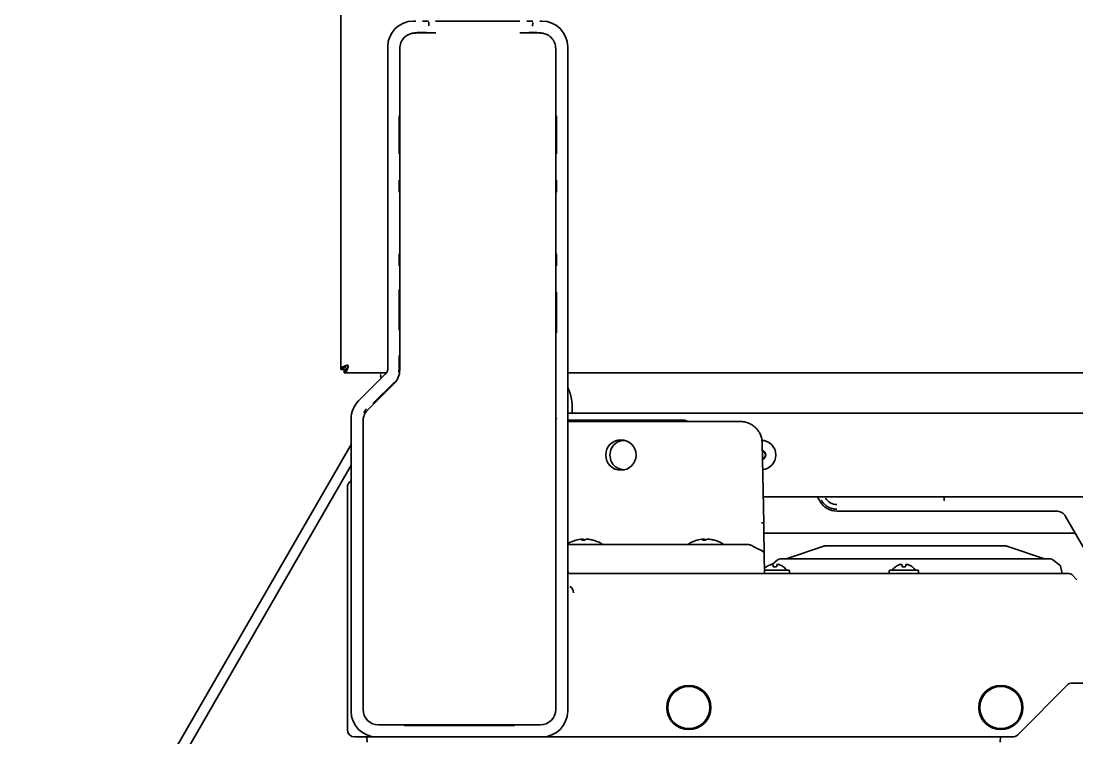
# Model space of a CAD drawing. Header units: inches. Extents: x 90 to 4161, y -506 to 3104.
# Drawn here: x 2163 to 2450.6, y 101 to 296.3 of the extents above; entities that cross this region are included whole.
import ezdxf

# ---------------------------------------------------------------- set-up
doc = ezdxf.new("R2010")
doc.units = ezdxf.units.IN
doc.layers.add('1', color=7, linetype='Continuous', true_color=0xffffff)
doc.layers.add('4', color=7, linetype='Continuous', true_color=0xffffff)

msp = doc.modelspace()

# ---------------------------------------------------------------- linework, layer by layer
at = {"layer": '1', "color": 7, "linetype": 'Continuous', "lineweight": 35}
for p, q in [((2250.09, 201.61), (2250.09, 862.13)), ((2269.89, 296.27), (2270.5, 296.27)), ((2272.38, 296.27), (2274.01, 296.27)), ((2275.89, 296.27), (2298.89, 296.27)), ((2300.77, 296.27), (2302.4, 296.27)), ((2304.28, 296.27), (2304.89, 296.27)), ((2274.08, 294.99), (2274.03, 295.99)), ((2302.34, 294.91), (2302.38, 295.91)), ((2269.48, 292.92), (2269.37, 292.89)), ((2275.06, 293.05), (2270.51, 293.05)), ((2272.02, 293.2), (2272.65, 293.2)), ((2273.4, 293.19), (2273.54, 293.05)), ((2304.27, 293.05), (2299.73, 293.05)), ((2301.24, 293.05), (2301.38, 293.19)), ((2302.13, 293.2), (2302.65, 293.2)), ((2303.4, 293.19), (2303.54, 293.05)), ((2305.41, 292.89), (2305.31, 292.92)), ((2262.89, 212.24), (2262.89, 289.27)), ((2266.15, 288.77), (2266.15, 201.24)), ((2308.63, 108.77), (2308.63, 288.77)), ((2311.89, 289.27), (2311.89, 212.24)), ((2265.96, 261.24), (2265.96, 269.3)), ((2308.82, 269.3), (2308.82, 261.24)), ((2265.96, 250.77), (2265.96, 251.77)), ((2308.82, 251.77), (2308.82, 250.77)), ((2265.96, 230.77), (2265.96, 231.77)), ((2308.82, 231.77), (2308.82, 230.77)), ((2308.82, 221.3), (2308.82, 216.85)), ((2265.96, 213.24), (2265.96, 217.69)), ((2262.89, 203.63), (2262.89, 208.7)), ((2311.89, 208.7), (2311.89, 203.63)), ((2250.09, 201.56), (2250.09, 201.61)), ((2250.09, 201.37), (2250.09, 201.56)), ((2250.89, 201.37), (2250.09, 201.37)), ((2250.89, 201.56), (2250.89, 201.61)), ((2250.89, 201.56), (2250.89, 201.37)), ((2265.96, 201.79), (2265.96, 204.03)), ((2250.99, 201.27), (2251.18, 201.27)), ((2250.99, 200.47), (2250.99, 201.27)), ((2251.18, 200.47), (2250.99, 200.47)), ((2251.23, 201.27), (2251.18, 201.27)), ((2251.23, 200.47), (2251.18, 200.47)), ((2262.52, 200.47), (2251.23, 200.47)), ((2254.94, 192.82), (2262.22, 200.1)), ((2266.14, 200.91), (2266, 200.77)), ((3000.55, 200.47), (2311.89, 200.47)), ((2311.89, 200.1), (2311.89, 108.27)), ((2264.61, 197.52), (2257.39, 190.31)), ((2258.82, 192.1), (2264.68, 197.95)), ((2252.89, 108.27), (2252.89, 187.87)), ((2256.15, 187.31), (2256.15, 108.77)), ((2947.14, 189.47), (2311.89, 189.47)), ((2343.39, 187.56), (2311.89, 187.56)), ((2311.89, 187.18), (2358.91, 187.18)), ((2364.91, 181.29), (2365.28, 159.6)), ((2164.11, 27.25), (2252.89, 180.94)), ((2163.01, 19.35), (2252.89, 175.27)), ((2251.89, 103.27), (2251.89, 169.27)), ((2365.17, 166.65), (2947.21, 166.65)), ((2311.89, 153.68), (2359.42, 153.68)), ((2315.8, 154.88), (2315.8, 155.14)), ((2316.05, 154.89), (2316.05, 155.14)), ((2317.23, 155.13), (2317.23, 155.14)), ((2348.8, 154.88), (2348.8, 155.14)), ((2349.05, 154.89), (2349.05, 155.14)), ((2350.23, 155.13), (2350.23, 155.14)), ((2381.42, 153.16), (2371.7, 149.83)), ((2430.42, 153.35), (2382.76, 153.35)), ((2441.49, 149.83), (2431.76, 153.16)), ((2365.43, 151.08), (2365.52, 145.77)), ((2369.73, 149.77), (2372.59, 149.77)), ((2371.7, 149.83), (2371.63, 149.81)), ((2372.59, 149.77), (2440.59, 149.77)), ((2440.59, 149.77), (2443.45, 149.77)), ((2441.55, 149.81), (2441.49, 149.83)), ((2372.2, 146.69), (2365.5, 146.69)), ((2366.03, 147.58), (2365.98, 147.58)), ((2367.57, 148.28), (2369.09, 149.54)), ((2370.72, 147.58), (2370.68, 147.58)), ((2401.15, 147.56), (2401.1, 147.56)), ((2444.09, 149.54), (2445.92, 148.03)), ((2446.26, 147.45), (2446.59, 145.77)), ((2312.24, 145.91), (2311.89, 146.27)), ((2312.6, 145.77), (2448.48, 145.77)), ((2372.2, 145.79), (2365.52, 145.79)), ((2366.59, 145.77), (2366.59, 145.77)), ((2372.35, 146.04), (2372.35, 146.44)), ((2399.48, 146.42), (2399.48, 146.02)), ((2407.33, 146.67), (2399.63, 146.67)), ((2407.48, 146.02), (2407.48, 146.42)), ((2450.6, 144.06), (2449.18, 145.48)), ((2448.23, 115.61), (2434.48, 101.85)), ((2802.84, 115.9), (2448.94, 115.9)), ((2208.65, 104.41), (2208.6, 104.44)), ((2260.4, 104.53), (2304.38, 104.53)), ((2267.39, 104.34), (2267.39, 104.53)), ((2297.39, 104.34), (2267.39, 104.34)), ((2297.39, 104.34), (2297.39, 104.53)), ((2207.98, 103.24), (2207.92, 103.27)), ((2259.89, 101.27), (2253.89, 101.27)), ((2257.25, 99.86), (2257.18, 101.27)), ((2304.89, 101.27), (2259.89, 101.27)), ((2433.06, 101.27), (2304.89, 101.27)), ((2429.78, 101.27), (2429.7, 99.86))]:
    msp.add_line(p, q, dxfattribs=at)
for centre, radius in [((2326.39, 178.06), 4.13), ((2344.89, 109.27), 6), ((2429.89, 109.27), 6), ((2344.89, 109.27), 5.75), ((2429.89, 109.27), 5.75)]:
    msp.add_circle(centre, radius, dxfattribs=at)
for centre, radius, start, end in [((2269.89, 289.27), 7, 90, 180), ((2304.89, 289.27), 7, 0, 90), ((2252.69, 203.07), 1.8, 213.3619, 236.662), ((2252.69, 203.07), 1, 214.2422, 237.1852), ((2251.89, 202.27), 0.25, 0, 90), ((2260.89, 201.24), 5.26, 315, 0), ((2259.89, 187.87), 7, 135, 180), ((2343.39, 185.56), 2, 54.3403, 90), ((2327.39, 178.06), 4, 89.8931, 270.1069), ((2364.59, 178.06), 4, 0, 90), ((2364.59, 178.06), 1.25, 288.5737, 73.3781), ((2364.59, 178.06), 1.15, 290.16, 71.7919), ((2364.59, 178.06), 4, 276.4013, 0), ((2253.89, 169.27), 2, 120.0009, 180), ((2312.27, 153.56), 0.5, 119.6794, 138.5908), ((2316.52, 146.1), 9.08, 103.2612, 119.6794), ((2316.52, 146.1), 9.08, 60.3206, 76.7388), ((2320.77, 153.56), 0.5, 14.6023, 60.3206), ((2345.27, 153.56), 0.5, 119.6794, 165.3977), ((2349.52, 146.1), 9.08, 103.2612, 119.6794), ((2349.52, 146.1), 9.08, 60.3206, 76.7388), ((2353.77, 153.56), 0.5, 14.6023, 60.3206), ((2369.73, 148.77), 1, 90, 129.5), ((2443.45, 148.77), 1, 50.5, 90), ((2368.35, 144.69), 3.74, 129.3686, 139.774), ((2368.35, 144.69), 3.74, 32.3241, 50.6155), ((2372.07, 146.44), 0.283, 0, 61.9275), ((2403.48, 144.67), 3.74, 129.3865, 147.6759), ((2403.48, 144.67), 3.74, 32.3241, 50.6449), ((2445.28, 147.26), 1, 11, 50.5), ((2312.6, 146.27), 0.5, 225, 270), ((2366.44, 145.29), 0.5, 71.8045, 90), ((2370.27, 145.29), 0.5, 90, 108.1955), ((2372.07, 146.04), 0.283, 298.0725, 0), ((2399.76, 146.42), 0.283, 118.0725, 180), ((2399.76, 146.02), 0.283, 180, 241.9275), ((2407.19, 146.42), 0.283, 0, 61.9275), ((2407.19, 146.02), 0.283, 298.0725, 0), ((2448.48, 144.77), 1, 45, 90), ((2311.49, 140.52), 2, 0.0009, 60), ((2448.94, 114.9), 1, 90, 135), ((2259.89, 108.27), 7, 180, 270), ((2304.89, 108.27), 7, 270, 0), ((2253.89, 103.27), 2, 180, 270), ((2433.06, 103.27), 2, 270, 315)]:
    msp.add_arc(centre, radius, start, end, dxfattribs=at)
for centre, major_axis, ratio, start_param, end_param in [((2270.4, 288.77), (4.13, 1.03), 0.999429, 1.325755, 2.896856), ((2270.51, 288.8), (4.12, 1.03), 0.999581, 1.325755, 1.570798), ((2272.65, 293.19), (0.75, 0), 0.017455, 0.017453, 1.570796), ((2302.13, 293.19), (0.75, 0), 0.017455, 1.570796, 3.124139), ((2302.65, 293.19), (0.75, 0), 0.017455, 0.017453, 1.570796), ((2304.27, 288.8), (-4.12, 1.03), 0.999581, 4.712388, 4.95743), ((2304.38, 288.77), (-4.13, 1.03), 0.999429, 3.386329, 4.95743), ((2266.38, 223.16), (0.37, -0.151), 0.998935, 3.529487, 4.49285), ((2308.4, 211.38), (-0.37, 0.151), 0.998935, 3.529487, 4.49285), ((2265.97, 201.8), (0, 1.06), 0.012341, 1.58314, 1.794348), ((2260.4, 187.3), (-3.93, 1.63), 0.99937, 5.890739, 6.675632), ((2316.3, 146.1), (0, -9.06), 0.947542, 3.199666, 3.391172), ((2315.85, 146.1), (0, -9.06), 0.090997, 3.199666, 3.391172), ((2316.04, 146.1), (0, -8.79), 0.978398, 3.096057, 3.187129), ((2316.58, 146.1), (0, 9.06), 0.995851, 0.058074, 0.085647), ((2315.88, 146.1), (0, -9.06), 0.319632, 2.921888, 3.083519), ((2317.15, 146.1), (0, 9.06), 0.319632, 0.058074, 0.249579), ((2316.46, 146.1), (0, -9.06), 0.995851, 2.892014, 3.083519), ((2316.73, 146.1), (0, 9.06), 0.947542, 6.033606, 6.225112), ((2318.77, 146.1), (0, 8.79), 0.206731, 6.237649, 6.328721), ((2349.3, 146.1), (0, -9.06), 0.947542, 3.199666, 3.391172), ((2348.85, 146.1), (0, -9.06), 0.090997, 3.199666, 3.391172), ((2349.04, 146.1), (0, -8.79), 0.978398, 3.096057, 3.187129), ((2349.58, 146.1), (0, 9.06), 0.995851, 0.058074, 0.085647), ((2348.88, 146.1), (0, -9.06), 0.319632, 2.921888, 3.083519), ((2350.15, 146.1), (0, 9.06), 0.319632, 0.058074, 0.249579), ((2349.46, 146.1), (0, -9.06), 0.995851, 2.892014, 3.083519), ((2349.73, 146.1), (0, 9.06), 0.947542, 6.033606, 6.225112), ((2351.77, 146.1), (0, 8.79), 0.206731, 6.237649, 6.328721), ((2371.4, 150.27), (0, -0.5), 1, 6.282807, 6.525593), ((2441.78, 150.27), (0, 0.5), 1, 2.899186, 3.141971), ((2368.35, 144.67), (-3.62, 0.87), 0.997235, 5.247399, 5.62012), ((2368.09, 144.64), (-0.81, 3.6), 0.902278, 6.178468, 6.295334), ((2367.8, 144.64), (-0.38, 3.67), 0.420739, 6.027806, 6.144672), ((2368.06, 144.67), (-0.27, 3.72), 0.017407, 5.611261, 5.983982), ((2368.65, 144.67), (-0.27, -3.72), 0.017407, 3.440796, 3.813517), ((2368.91, 144.64), (-0.38, -3.67), 0.420739, 3.280106, 3.396972), ((2368.61, 144.64), (-0.81, -3.6), 0.902278, 3.129444, 3.24631), ((2368.36, 144.67), (-3.62, -0.87), 0.997235, 3.804658, 4.177379), ((2403.47, 144.65), (-3.62, 0.87), 0.997235, 5.247399, 5.62012), ((2403.22, 144.61), (-0.81, 3.6), 0.902278, 6.178468, 6.295334), ((2402.92, 144.61), (-0.38, 3.67), 0.420739, 6.027806, 6.144672), ((2403.18, 144.65), (-0.27, 3.72), 0.017407, 5.611261, 5.983982), ((2403.77, 144.65), (-0.27, -3.72), 0.017407, 3.440796, 3.813517), ((2404.03, 144.61), (-0.38, -3.67), 0.420739, 3.280106, 3.396972), ((2403.74, 144.61), (-0.81, -3.6), 0.902278, 3.129444, 3.24631), ((2403.48, 144.65), (-3.62, -0.87), 0.997235, 3.804658, 4.177379), ((2260.4, 108.78), (3.01, 3.01), 0.998926, 2.356803, 3.926382), ((2304.38, 108.78), (-3.01, 3.01), 0.998926, 2.356803, 3.926382)]:
    msp.add_ellipse(centre, major_axis=major_axis, ratio=ratio, start_param=start_param, end_param=end_param, dxfattribs=at)
for points, knots in [([(2270.88, 293.19), (2270.89, 293.19), (2270.9, 293.19), (2270.92, 293.19), (2270.94, 293.19), (2270.97, 293.19), (2271.03, 293.19), (2271.07, 293.19), (2271.15, 293.19), (2271.19, 293.19), (2271.25, 293.19), (2271.28, 293.19), (2271.32, 293.19), (2271.34, 293.19), (2271.41, 293.19), (2271.46, 293.2), (2271.54, 293.2), (2271.58, 293.2), (2271.62, 293.2), (2271.65, 293.2), (2271.66, 293.2), (2271.73, 293.2), (2271.79, 293.2), (2271.9, 293.2), (2271.96, 293.2), (2272.02, 293.2)], [0, 0, 0, 0, 0.03125, 0.03125, 0.0625, 0.125, 0.125, 0.25, 0.25, 0.375, 0.375, 0.4375, 0.4375, 0.5, 0.5, 0.625, 0.625, 0.6875, 0.71875, 0.71875, 0.75, 0.75, 0.875, 0.875, 1, 1, 1, 1]), ([(2275.94, 293.06), (2275.93, 293.06), (2275.92, 293.06), (2275.89, 293.06), (2275.88, 293.05), (2275.86, 293.05), (2275.85, 293.05), (2275.8, 293.05), (2275.77, 293.05), (2275.7, 293.05), (2275.66, 293.05), (2275.6, 293.05), (2275.58, 293.05), (2275.54, 293.05), (2275.52, 293.05), (2275.45, 293.05), (2275.4, 293.05), (2275.3, 293.05), (2275.23, 293.05), (2275.14, 293.05), (2275.11, 293.05), (2275.08, 293.05), (2275.07, 293.05), (2275.06, 293.05)], [0, 0, 0, 0, 0.125, 0.125, 0.1875, 0.1875, 0.25, 0.25, 0.375, 0.375, 0.5, 0.5, 0.5625, 0.5625, 0.625, 0.625, 0.75, 0.75, 0.875, 0.9375, 0.96875, 0.96875, 1, 1, 1, 1]), ([(2299.73, 293.05), (2299.71, 293.05), (2299.7, 293.05), (2299.68, 293.05), (2299.64, 293.05), (2299.55, 293.05), (2299.48, 293.05), (2299.38, 293.05), (2299.33, 293.05), (2299.27, 293.05), (2299.24, 293.05), (2299.2, 293.05), (2299.18, 293.05), (2299.12, 293.05), (2299.08, 293.05), (2299.01, 293.05), (2298.98, 293.05), (2298.94, 293.05), (2298.92, 293.05), (2298.9, 293.05), (2298.89, 293.06), (2298.86, 293.06), (2298.85, 293.06), (2298.84, 293.06)], [0, 0, 0, 0, 0.03125, 0.03125, 0.0625, 0.125, 0.25, 0.25, 0.375, 0.375, 0.4375, 0.4375, 0.5, 0.5, 0.625, 0.625, 0.75, 0.75, 0.8125, 0.8125, 0.875, 0.875, 1, 1, 1, 1]), ([(2265.96, 269.3), (2265.96, 269.36), (2265.96, 269.42), (2265.96, 269.53), (2265.96, 269.59), (2265.96, 269.66), (2265.96, 269.67), (2265.96, 269.7), (2265.96, 269.74), (2265.96, 269.78), (2265.96, 269.85), (2265.96, 269.9), (2265.97, 269.97), (2265.97, 270), (2265.97, 270.04), (2265.97, 270.06), (2265.97, 270.13), (2265.97, 270.17), (2265.97, 270.25), (2265.97, 270.29), (2265.97, 270.34), (2265.97, 270.37), (2265.97, 270.4), (2265.97, 270.42), (2265.97, 270.43), (2265.97, 270.44)], [0, 0, 0, 0, 0.125, 0.125, 0.25, 0.25, 0.28125, 0.28125, 0.3125, 0.375, 0.375, 0.5, 0.5, 0.5625, 0.5625, 0.625, 0.625, 0.75, 0.75, 0.875, 0.875, 0.9375, 0.96875, 0.96875, 1, 1, 1, 1]), ([(2308.81, 270.44), (2308.81, 270.43), (2308.81, 270.42), (2308.81, 270.4), (2308.81, 270.37), (2308.81, 270.34), (2308.81, 270.29), (2308.81, 270.25), (2308.81, 270.17), (2308.81, 270.13), (2308.82, 270.06), (2308.82, 270.04), (2308.82, 270), (2308.82, 269.97), (2308.82, 269.9), (2308.82, 269.85), (2308.82, 269.78), (2308.82, 269.74), (2308.82, 269.7), (2308.82, 269.67), (2308.82, 269.66), (2308.82, 269.59), (2308.82, 269.53), (2308.82, 269.42), (2308.82, 269.36), (2308.82, 269.3)], [0, 0, 0, 0, 0.03125, 0.03125, 0.0625, 0.125, 0.125, 0.25, 0.25, 0.375, 0.375, 0.4375, 0.4375, 0.5, 0.5, 0.625, 0.625, 0.6875, 0.71875, 0.71875, 0.75, 0.75, 0.875, 0.875, 1, 1, 1, 1]), ([(2265.97, 260.1), (2265.97, 260.11), (2265.97, 260.12), (2265.97, 260.13), (2265.97, 260.16), (2265.97, 260.19), (2265.97, 260.25), (2265.97, 260.29), (2265.97, 260.37), (2265.97, 260.41), (2265.97, 260.47), (2265.97, 260.5), (2265.97, 260.54), (2265.97, 260.56), (2265.96, 260.63), (2265.96, 260.68), (2265.96, 260.76), (2265.96, 260.8), (2265.96, 260.84), (2265.96, 260.87), (2265.96, 260.88), (2265.96, 260.95), (2265.96, 261.01), (2265.96, 261.12), (2265.96, 261.18), (2265.96, 261.24)], [0, 0, 0, 0, 0.03125, 0.03125, 0.0625, 0.125, 0.125, 0.25, 0.25, 0.375, 0.375, 0.4375, 0.4375, 0.5, 0.5, 0.625, 0.625, 0.6875, 0.71875, 0.71875, 0.75, 0.75, 0.875, 0.875, 1, 1, 1, 1]), ([(2308.82, 261.24), (2308.82, 261.18), (2308.82, 261.12), (2308.82, 261.01), (2308.82, 260.95), (2308.82, 260.88), (2308.82, 260.87), (2308.82, 260.84), (2308.82, 260.8), (2308.82, 260.76), (2308.82, 260.68), (2308.82, 260.63), (2308.82, 260.56), (2308.82, 260.54), (2308.82, 260.5), (2308.82, 260.47), (2308.81, 260.41), (2308.81, 260.37), (2308.81, 260.29), (2308.81, 260.25), (2308.81, 260.19), (2308.81, 260.16), (2308.81, 260.13), (2308.81, 260.12), (2308.81, 260.11), (2308.81, 260.1)], [0, 0, 0, 0, 0.125, 0.125, 0.25, 0.25, 0.28125, 0.28125, 0.3125, 0.375, 0.375, 0.5, 0.5, 0.5625, 0.5625, 0.625, 0.625, 0.75, 0.75, 0.875, 0.875, 0.9375, 0.96875, 0.96875, 1, 1, 1, 1]), ([(2265.96, 251.77), (2265.96, 251.83), (2265.96, 251.88), (2265.96, 252), (2265.96, 252.05), (2265.96, 252.12), (2265.96, 252.14), (2265.96, 252.16), (2265.96, 252.2), (2265.96, 252.24), (2265.96, 252.32), (2265.96, 252.37), (2265.97, 252.44), (2265.97, 252.46), (2265.97, 252.51), (2265.97, 252.53), (2265.97, 252.6), (2265.97, 252.64), (2265.97, 252.72), (2265.97, 252.76), (2265.97, 252.81), (2265.97, 252.84), (2265.97, 252.87), (2265.97, 252.89), (2265.97, 252.9), (2265.97, 252.91)], [0, 0, 0, 0, 0.125, 0.125, 0.25, 0.25, 0.28125, 0.28125, 0.3125, 0.375, 0.375, 0.5, 0.5, 0.5625, 0.5625, 0.625, 0.625, 0.75, 0.75, 0.875, 0.875, 0.9375, 0.96875, 0.96875, 1, 1, 1, 1]), ([(2265.97, 249.63), (2265.97, 249.64), (2265.97, 249.65), (2265.97, 249.67), (2265.97, 249.7), (2265.97, 249.72), (2265.97, 249.78), (2265.97, 249.82), (2265.97, 249.9), (2265.97, 249.94), (2265.97, 250.01), (2265.97, 250.03), (2265.97, 250.07), (2265.97, 250.1), (2265.96, 250.17), (2265.96, 250.22), (2265.96, 250.29), (2265.96, 250.33), (2265.96, 250.37), (2265.96, 250.4), (2265.96, 250.41), (2265.96, 250.48), (2265.96, 250.54), (2265.96, 250.65), (2265.96, 250.71), (2265.96, 250.77)], [0, 0, 0, 0, 0.03125, 0.03125, 0.0625, 0.125, 0.125, 0.25, 0.25, 0.375, 0.375, 0.4375, 0.4375, 0.5, 0.5, 0.625, 0.625, 0.6875, 0.71875, 0.71875, 0.75, 0.75, 0.875, 0.875, 1, 1, 1, 1]), ([(2308.81, 252.91), (2308.81, 252.9), (2308.81, 252.89), (2308.81, 252.87), (2308.81, 252.84), (2308.81, 252.81), (2308.81, 252.76), (2308.81, 252.72), (2308.81, 252.64), (2308.81, 252.6), (2308.82, 252.53), (2308.82, 252.51), (2308.82, 252.46), (2308.82, 252.44), (2308.82, 252.37), (2308.82, 252.32), (2308.82, 252.24), (2308.82, 252.2), (2308.82, 252.16), (2308.82, 252.14), (2308.82, 252.12), (2308.82, 252.05), (2308.82, 252), (2308.82, 251.88), (2308.82, 251.83), (2308.82, 251.77)], [0, 0, 0, 0, 0.03125, 0.03125, 0.0625, 0.125, 0.125, 0.25, 0.25, 0.375, 0.375, 0.4375, 0.4375, 0.5, 0.5, 0.625, 0.625, 0.6875, 0.71875, 0.71875, 0.75, 0.75, 0.875, 0.875, 1, 1, 1, 1]), ([(2308.82, 250.77), (2308.82, 250.71), (2308.82, 250.65), (2308.82, 250.54), (2308.82, 250.48), (2308.82, 250.41), (2308.82, 250.4), (2308.82, 250.37), (2308.82, 250.33), (2308.82, 250.29), (2308.82, 250.22), (2308.82, 250.17), (2308.82, 250.1), (2308.82, 250.07), (2308.82, 250.03), (2308.82, 250.01), (2308.81, 249.94), (2308.81, 249.9), (2308.81, 249.82), (2308.81, 249.78), (2308.81, 249.72), (2308.81, 249.7), (2308.81, 249.67), (2308.81, 249.65), (2308.81, 249.64), (2308.81, 249.63)], [0, 0, 0, 0, 0.125, 0.125, 0.25, 0.25, 0.28125, 0.28125, 0.3125, 0.375, 0.375, 0.5, 0.5, 0.5625, 0.5625, 0.625, 0.625, 0.75, 0.75, 0.875, 0.875, 0.9375, 0.96875, 0.96875, 1, 1, 1, 1]), ([(2265.96, 231.77), (2265.96, 231.83), (2265.96, 231.88), (2265.96, 232), (2265.96, 232.05), (2265.96, 232.12), (2265.96, 232.14), (2265.96, 232.16), (2265.96, 232.2), (2265.96, 232.24), (2265.96, 232.32), (2265.96, 232.37), (2265.97, 232.44), (2265.97, 232.46), (2265.97, 232.51), (2265.97, 232.53), (2265.97, 232.6), (2265.97, 232.64), (2265.97, 232.72), (2265.97, 232.76), (2265.97, 232.81), (2265.97, 232.84), (2265.97, 232.87), (2265.97, 232.89), (2265.97, 232.9), (2265.97, 232.91)], [0, 0, 0, 0, 0.125, 0.125, 0.25, 0.25, 0.28125, 0.28125, 0.3125, 0.375, 0.375, 0.5, 0.5, 0.5625, 0.5625, 0.625, 0.625, 0.75, 0.75, 0.875, 0.875, 0.9375, 0.96875, 0.96875, 1, 1, 1, 1]), ([(2265.97, 229.63), (2265.97, 229.64), (2265.97, 229.65), (2265.97, 229.67), (2265.97, 229.7), (2265.97, 229.72), (2265.97, 229.78), (2265.97, 229.82), (2265.97, 229.9), (2265.97, 229.94), (2265.97, 230.01), (2265.97, 230.03), (2265.97, 230.07), (2265.97, 230.1), (2265.96, 230.17), (2265.96, 230.22), (2265.96, 230.29), (2265.96, 230.33), (2265.96, 230.37), (2265.96, 230.4), (2265.96, 230.41), (2265.96, 230.48), (2265.96, 230.54), (2265.96, 230.65), (2265.96, 230.71), (2265.96, 230.77)], [0, 0, 0, 0, 0.03125, 0.03125, 0.0625, 0.125, 0.125, 0.25, 0.25, 0.375, 0.375, 0.4375, 0.4375, 0.5, 0.5, 0.625, 0.625, 0.6875, 0.71875, 0.71875, 0.75, 0.75, 0.875, 0.875, 1, 1, 1, 1]), ([(2308.81, 232.91), (2308.81, 232.9), (2308.81, 232.89), (2308.81, 232.87), (2308.81, 232.84), (2308.81, 232.81), (2308.81, 232.76), (2308.81, 232.72), (2308.81, 232.64), (2308.81, 232.6), (2308.82, 232.53), (2308.82, 232.51), (2308.82, 232.46), (2308.82, 232.44), (2308.82, 232.37), (2308.82, 232.32), (2308.82, 232.24), (2308.82, 232.2), (2308.82, 232.16), (2308.82, 232.14), (2308.82, 232.12), (2308.82, 232.05), (2308.82, 232), (2308.82, 231.88), (2308.82, 231.83), (2308.82, 231.77)], [0, 0, 0, 0, 0.03125, 0.03125, 0.0625, 0.125, 0.125, 0.25, 0.25, 0.375, 0.375, 0.4375, 0.4375, 0.5, 0.5, 0.625, 0.625, 0.6875, 0.71875, 0.71875, 0.75, 0.75, 0.875, 0.875, 1, 1, 1, 1]), ([(2308.82, 230.77), (2308.82, 230.71), (2308.82, 230.65), (2308.82, 230.54), (2308.82, 230.48), (2308.82, 230.41), (2308.82, 230.4), (2308.82, 230.37), (2308.82, 230.33), (2308.82, 230.29), (2308.82, 230.22), (2308.82, 230.17), (2308.82, 230.1), (2308.82, 230.07), (2308.82, 230.03), (2308.82, 230.01), (2308.81, 229.94), (2308.81, 229.9), (2308.81, 229.82), (2308.81, 229.78), (2308.81, 229.72), (2308.81, 229.7), (2308.81, 229.67), (2308.81, 229.65), (2308.81, 229.64), (2308.81, 229.63)], [0, 0, 0, 0, 0.125, 0.125, 0.25, 0.25, 0.28125, 0.28125, 0.3125, 0.375, 0.375, 0.5, 0.5, 0.5625, 0.5625, 0.625, 0.625, 0.75, 0.75, 0.875, 0.875, 0.9375, 0.96875, 0.96875, 1, 1, 1, 1]), ([(2265.96, 217.69), (2265.96, 217.81), (2265.96, 217.94), (2265.96, 218.19), (2265.96, 218.32), (2265.96, 218.7), (2265.96, 218.95), (2265.96, 219.46), (2265.96, 219.71), (2265.95, 220.09), (2265.95, 220.22), (2265.95, 220.41), (2265.95, 220.47), (2265.95, 220.6), (2265.95, 220.66), (2265.95, 220.86), (2265.95, 220.98), (2265.95, 221.24), (2265.95, 221.36), (2265.95, 221.55), (2265.96, 221.62), (2265.96, 221.71), (2265.96, 221.74), (2265.96, 221.8), (2265.96, 221.84), (2265.96, 221.99), (2265.96, 222.11), (2265.96, 222.29), (2265.96, 222.34), (2265.96, 222.43), (2265.96, 222.46), (2265.96, 222.51), (2265.96, 222.54), (2265.96, 222.62), (2265.96, 222.67), (2265.96, 222.77), (2265.97, 222.81), (2265.97, 222.87), (2265.97, 222.88), (2265.97, 222.9), (2265.97, 222.93), (2265.97, 222.96), (2265.97, 223.01), (2265.97, 223.04), (2265.97, 223.08), (2265.97, 223.08), (2265.97, 223.09), (2265.97, 223.11), (2265.97, 223.12), (2265.98, 223.15), (2265.98, 223.16), (2265.98, 223.16)], [0, 0, 0, 0, 0.0625, 0.0625, 0.125, 0.125, 0.25, 0.25, 0.375, 0.375, 0.4375, 0.4375, 0.46875, 0.46875, 0.5, 0.5, 0.5625, 0.5625, 0.625, 0.625, 0.65625, 0.65625, 0.671875, 0.671875, 0.6875, 0.6875, 0.75, 0.75, 0.78125, 0.78125, 0.796875, 0.796875, 0.8125, 0.8125, 0.84375, 0.84375, 0.875, 0.875, 0.882813, 0.882813, 0.890625, 0.90625, 0.90625, 0.9375, 0.9375, 0.945313, 0.945313, 0.953125, 0.96875, 0.96875, 1, 1, 1, 1]), ([(2308.63, 222.51), (2308.64, 222.5), (2308.64, 222.5), (2308.67, 222.39), (2308.7, 222.28), (2308.73, 222.18)], [0, 0, 0, 0, 0.058602, 0.058602, 1, 1, 1, 1]), ([(2308.64, 221.94), (2308.64, 221.95), (2308.65, 221.97), (2308.66, 221.99), (2308.66, 222), (2308.66, 222.01), (2308.67, 222.02), (2308.67, 222.05), (2308.68, 222.06), (2308.69, 222.09), (2308.69, 222.1), (2308.7, 222.12), (2308.71, 222.13), (2308.71, 222.14)], [0, 0, 0, 0, 0.156607, 0.156607, 0.262032, 0.262032, 0.367456, 0.367456, 0.578304, 0.578304, 0.789152, 0.789152, 1, 1, 1, 1]), ([(2308.73, 222.18), (2308.73, 222.18), (2308.73, 222.17), (2308.72, 222.16), (2308.72, 222.15), (2308.71, 222.14)], [0, 0, 0, 0, 0.5, 0.5, 1, 1, 1, 1]), ([(2308.81, 222.44), (2308.81, 222.43), (2308.81, 222.42), (2308.81, 222.4), (2308.81, 222.37), (2308.81, 222.34), (2308.81, 222.29), (2308.81, 222.25), (2308.81, 222.17), (2308.81, 222.13), (2308.82, 222.06), (2308.82, 222.04), (2308.82, 222), (2308.82, 221.97), (2308.82, 221.9), (2308.82, 221.85), (2308.82, 221.78), (2308.82, 221.74), (2308.82, 221.7), (2308.82, 221.67), (2308.82, 221.66), (2308.82, 221.59), (2308.82, 221.53), (2308.82, 221.42), (2308.82, 221.36), (2308.82, 221.3)], [0, 0, 0, 0, 0.03125, 0.03125, 0.0625, 0.125, 0.125, 0.25, 0.25, 0.375, 0.375, 0.4375, 0.4375, 0.5, 0.5, 0.625, 0.625, 0.6875, 0.71875, 0.71875, 0.75, 0.75, 0.875, 0.875, 1, 1, 1, 1]), ([(2308.82, 216.85), (2308.82, 216.72), (2308.82, 216.6), (2308.82, 216.34), (2308.82, 216.21), (2308.82, 215.84), (2308.82, 215.58), (2308.83, 215.08), (2308.83, 214.83), (2308.83, 214.45), (2308.83, 214.32), (2308.83, 214.13), (2308.83, 214.06), (2308.83, 213.94), (2308.83, 213.87), (2308.83, 213.68), (2308.83, 213.55), (2308.83, 213.3), (2308.83, 213.17), (2308.83, 212.98), (2308.83, 212.92), (2308.83, 212.83), (2308.83, 212.79), (2308.83, 212.73), (2308.83, 212.7), (2308.83, 212.55), (2308.82, 212.43), (2308.82, 212.25), (2308.82, 212.19), (2308.82, 212.11), (2308.82, 212.08), (2308.82, 212.02), (2308.82, 212), (2308.82, 211.92), (2308.82, 211.87), (2308.82, 211.77), (2308.82, 211.72), (2308.82, 211.67), (2308.82, 211.66), (2308.82, 211.64), (2308.81, 211.61), (2308.81, 211.58), (2308.81, 211.52), (2308.81, 211.49), (2308.81, 211.46), (2308.81, 211.45), (2308.81, 211.44), (2308.81, 211.43), (2308.81, 211.41), (2308.81, 211.39), (2308.81, 211.38), (2308.8, 211.38)], [0, 0, 0, 0, 0.0625, 0.0625, 0.125, 0.125, 0.25, 0.25, 0.375, 0.375, 0.4375, 0.4375, 0.46875, 0.46875, 0.5, 0.5, 0.5625, 0.5625, 0.625, 0.625, 0.65625, 0.65625, 0.671875, 0.671875, 0.6875, 0.6875, 0.75, 0.75, 0.78125, 0.78125, 0.796875, 0.796875, 0.8125, 0.8125, 0.84375, 0.84375, 0.875, 0.875, 0.882812, 0.882812, 0.890625, 0.90625, 0.90625, 0.9375, 0.9375, 0.945313, 0.945313, 0.953125, 0.96875, 0.96875, 1, 1, 1, 1]), ([(2265.97, 212.1), (2265.97, 212.11), (2265.97, 212.12), (2265.97, 212.13), (2265.97, 212.16), (2265.97, 212.19), (2265.97, 212.25), (2265.97, 212.29), (2265.97, 212.37), (2265.97, 212.41), (2265.97, 212.47), (2265.97, 212.5), (2265.97, 212.54), (2265.97, 212.56), (2265.96, 212.63), (2265.96, 212.68), (2265.96, 212.76), (2265.96, 212.8), (2265.96, 212.84), (2265.96, 212.87), (2265.96, 212.88), (2265.96, 212.95), (2265.96, 213.01), (2265.96, 213.12), (2265.96, 213.18), (2265.96, 213.24)], [0, 0, 0, 0, 0.03125, 0.03125, 0.0625, 0.125, 0.125, 0.25, 0.25, 0.375, 0.375, 0.4375, 0.4375, 0.5, 0.5, 0.625, 0.625, 0.6875, 0.71875, 0.71875, 0.75, 0.75, 0.875, 0.875, 1, 1, 1, 1]), ([(2266.05, 212.36), (2266.05, 212.36), (2266.06, 212.36), (2266.06, 212.38), (2266.07, 212.39), (2266.07, 212.4)], [0, 0, 0, 0, 0.5, 0.5, 1, 1, 1, 1]), ([(2266.15, 212.03), (2266.15, 212.03), (2266.14, 212.04), (2266.11, 212.15), (2266.08, 212.25), (2266.05, 212.36)], [0, 0, 0, 0, 0.058602, 0.058602, 1, 1, 1, 1]), ([(2266.14, 212.6), (2266.14, 212.58), (2266.13, 212.57), (2266.13, 212.55), (2266.12, 212.54), (2266.12, 212.52), (2266.12, 212.51), (2266.11, 212.49), (2266.1, 212.47), (2266.09, 212.45), (2266.09, 212.43), (2266.08, 212.41), (2266.08, 212.4), (2266.07, 212.4)], [0, 0, 0, 0, 0.156607, 0.156607, 0.262032, 0.262032, 0.367456, 0.367456, 0.578304, 0.578304, 0.789152, 0.789152, 1, 1, 1, 1]), ([(2265.96, 204.03), (2265.96, 204.09), (2265.96, 204.14), (2265.96, 204.26), (2265.96, 204.31), (2265.96, 204.38), (2265.96, 204.4), (2265.96, 204.42), (2265.96, 204.47), (2265.96, 204.5), (2265.96, 204.58), (2265.96, 204.63), (2265.97, 204.7), (2265.97, 204.72), (2265.97, 204.77), (2265.97, 204.79), (2265.97, 204.86), (2265.97, 204.9), (2265.97, 204.98), (2265.97, 205.02), (2265.97, 205.07), (2265.97, 205.1), (2265.97, 205.13), (2265.97, 205.15), (2265.97, 205.16), (2265.97, 205.17)], [0, 0, 0, 0, 0.125, 0.125, 0.25, 0.25, 0.28125, 0.28125, 0.3125, 0.375, 0.375, 0.5, 0.5, 0.5625, 0.5625, 0.625, 0.625, 0.75, 0.75, 0.875, 0.875, 0.9375, 0.96875, 0.96875, 1, 1, 1, 1]), ([(2250.09, 201.61), (2250.09, 201.65), (2250.1, 201.68), (2250.14, 201.76), (2250.17, 201.79), (2250.25, 201.87), (2250.3, 201.9), (2250.42, 201.98), (2250.49, 202.01), (2250.64, 202.09), (2250.73, 202.13), (2250.9, 202.2), (2251, 202.24), (2251.2, 202.31), (2251.31, 202.35), (2251.52, 202.42), (2251.63, 202.46), (2251.74, 202.49)], [0, 0, 0, 0, 0.125, 0.125, 0.25, 0.25, 0.375, 0.375, 0.5, 0.5, 0.625, 0.625, 0.75, 0.75, 0.875, 0.875, 1, 1, 1, 1]), ([(2250.89, 201.61), (2250.89, 201.68), (2250.91, 201.76), (2251, 201.9), (2251.07, 201.98), (2251.24, 202.13), (2251.34, 202.2), (2251.56, 202.35), (2251.68, 202.42), (2251.81, 202.49)], [0, 0, 0, 0, 0.25, 0.25, 0.5, 0.5, 0.75, 0.75, 1, 1, 1, 1]), ([(2252.12, 202.19), (2252.04, 202.06), (2251.97, 201.94), (2251.82, 201.72), (2251.75, 201.62), (2251.6, 201.45), (2251.53, 201.38), (2251.38, 201.29), (2251.31, 201.27), (2251.23, 201.27)], [0, 0, 0, 0, 0.25, 0.25, 0.5, 0.5, 0.75, 0.75, 1, 1, 1, 1]), ([(2252.12, 202.12), (2252.08, 202.01), (2252.04, 201.9), (2251.97, 201.68), (2251.93, 201.58), (2251.86, 201.38), (2251.82, 201.28), (2251.75, 201.1), (2251.71, 201.02), (2251.64, 200.87), (2251.6, 200.8), (2251.53, 200.68), (2251.49, 200.63), (2251.42, 200.55), (2251.38, 200.52), (2251.31, 200.48), (2251.27, 200.47), (2251.23, 200.47)], [0, 0, 0, 0, 0.125, 0.125, 0.25, 0.25, 0.375, 0.375, 0.5, 0.5, 0.625, 0.625, 0.75, 0.75, 0.875, 0.875, 1, 1, 1, 1]), ([(2251.74, 202.49), (2251.75, 202.5), (2251.75, 202.5), (2251.76, 202.5), (2251.77, 202.5), (2251.78, 202.51), (2251.79, 202.51), (2251.8, 202.51), (2251.81, 202.51), (2251.83, 202.51), (2251.84, 202.52), (2251.85, 202.52), (2251.86, 202.52), (2251.87, 202.52), (2251.88, 202.52), (2251.89, 202.52), (2251.89, 202.52)], [0, 0, 0, 0, 0.070356, 0.140723, 0.211142, 0.28165, 0.352287, 0.42309, 0.494098, 0.565348, 0.636878, 0.708725, 0.780925, 0.853514, 0.926527, 1, 1, 1, 1]), ([(2252.14, 202.27), (2252.14, 202.26), (2252.14, 202.26), (2252.14, 202.25), (2252.14, 202.23), (2252.14, 202.22), (2252.14, 202.21), (2252.14, 202.2), (2252.14, 202.19), (2252.13, 202.18), (2252.13, 202.17), (2252.13, 202.16), (2252.13, 202.15), (2252.12, 202.14), (2252.12, 202.13), (2252.12, 202.12), (2252.12, 202.12)], [0, 0, 0, 0, 0.073473, 0.146486, 0.219075, 0.291275, 0.363122, 0.434652, 0.505902, 0.57691, 0.647713, 0.71835, 0.788858, 0.859277, 0.929644, 1, 1, 1, 1]), ([(2262.31, 200.19), (2262.33, 200.21), (2262.35, 200.23), (2262.4, 200.28), (2262.42, 200.31), (2262.48, 200.38), (2262.52, 200.43), (2262.63, 200.6), (2262.69, 200.71), (2262.75, 200.86), (2262.76, 200.89), (2262.79, 200.95), (2262.8, 200.99), (2262.82, 201.08), (2262.84, 201.14), (2262.88, 201.33), (2262.89, 201.46), (2262.89, 201.59)], [0, 0, 0, 0, 0.0625, 0.0625, 0.125, 0.125, 0.25, 0.25, 0.5, 0.5, 0.5625, 0.5625, 0.625, 0.625, 0.75, 0.75, 1, 1, 1, 1]), ([(2265.92, 200.85), (2265.92, 200.87), (2265.92, 200.9), (2265.93, 200.95), (2265.93, 200.98), (2265.94, 201.04), (2265.94, 201.06), (2265.94, 201.12), (2265.95, 201.15), (2265.95, 201.25), (2265.96, 201.31), (2265.96, 201.44), (2265.96, 201.5), (2265.96, 201.57)], [0, 0, 0, 0, 0.125, 0.125, 0.25, 0.25, 0.375, 0.375, 0.5, 0.5, 0.75, 0.75, 1, 1, 1, 1]), ([(2261.12, 199), (2261.07, 199.08), (2260.99, 199.24), (2260.94, 199.49), (2260.95, 199.7), (2260.99, 199.86), (2261.04, 199.97), (2261.06, 200.03), (2261.07, 200.04), (2261.08, 200.04)], [0, 0, 0, 0, 0.248987, 0.469752, 0.655922, 0.807805, 0.91802, 0.967371, 1, 1, 1, 1]), ([(2265.86, 200.52), (2265.87, 200.54), (2265.87, 200.57), (2265.88, 200.62), (2265.89, 200.65), (2265.9, 200.73), (2265.91, 200.79), (2265.92, 200.85)], [0, 0, 0, 0, 0.25, 0.25, 0.5, 0.5, 1, 1, 1, 1]), ([(2256.39, 189.61), (2256.39, 189.62), (2256.39, 189.63), (2256.41, 189.66), (2256.41, 189.67), (2256.42, 189.69), (2256.42, 189.69), (2256.43, 189.71), (2256.44, 189.72), (2256.46, 189.76), (2256.48, 189.8), (2256.51, 189.86), (2256.53, 189.89), (2256.55, 189.94), (2256.57, 189.96), (2256.62, 190.04), (2256.65, 190.09), (2256.71, 190.18), (2256.73, 190.21), (2256.77, 190.26), (2256.82, 190.32), (2256.86, 190.38), (2256.9, 190.42), (2256.91, 190.44), (2256.94, 190.47), (2256.95, 190.48), (2257.02, 190.56), (2257.07, 190.61), (2257.13, 190.67)], [0, 0, 0, 0, 0.125, 0.125, 0.1875, 0.1875, 0.21875, 0.21875, 0.25, 0.25, 0.375, 0.375, 0.4375, 0.4375, 0.5, 0.5, 0.625, 0.625, 0.6875, 0.6875, 0.75, 0.8125, 0.8125, 0.84375, 0.84375, 0.875, 0.875, 1, 1, 1, 1]), ([(2308.82, 188.09), (2308.82, 188.06), (2308.81, 188.03), (2308.77, 187.97), (2308.75, 187.94), (2308.69, 187.89), (2308.66, 187.88), (2308.64, 187.86)], [0, 0, 0, 0, 0.367428, 0.367428, 0.734855, 0.734855, 1, 1, 1, 1]), ([(2358.91, 187.18), (2359.01, 187.18), (2359.11, 187.18), (2359.3, 187.17), (2359.4, 187.16), (2359.55, 187.15), (2359.59, 187.14), (2359.69, 187.13), (2359.74, 187.13), (2359.88, 187.11), (2359.98, 187.09), (2360.26, 187.03), (2360.45, 186.99), (2360.69, 186.92), (2360.73, 186.9), (2360.83, 186.87), (2360.87, 186.86), (2361.01, 186.81), (2361.1, 186.77), (2361.37, 186.66), (2361.54, 186.58), (2361.89, 186.4), (2362.05, 186.3), (2362.3, 186.14), (2362.38, 186.09), (2362.53, 185.97), (2362.61, 185.91), (2362.84, 185.73), (2362.98, 185.6), (2363.19, 185.39), (2363.26, 185.32), (2363.39, 185.18), (2363.45, 185.11), (2363.64, 184.89), (2363.76, 184.73), (2363.89, 184.53), (2363.92, 184.49), (2363.97, 184.41), (2364, 184.37), (2364.08, 184.24), (2364.13, 184.16), (2364.27, 183.9), (2364.35, 183.73), (2364.5, 183.38), (2364.57, 183.19), (2364.66, 182.92), (2364.69, 182.82), (2364.72, 182.68), (2364.74, 182.64), (2364.76, 182.54), (2364.77, 182.49), (2364.82, 182.25), (2364.85, 182.06), (2364.88, 181.82), (2364.89, 181.77), (2364.89, 181.68), (2364.91, 181.53), (2364.91, 181.38), (2364.91, 181.29)], [0, 0, 0, 0, 0.03125, 0.03125, 0.0625, 0.0625, 0.078125, 0.078125, 0.09375, 0.09375, 0.125, 0.125, 0.1875, 0.1875, 0.203125, 0.203125, 0.21875, 0.21875, 0.25, 0.25, 0.3125, 0.3125, 0.375, 0.375, 0.40625, 0.40625, 0.4375, 0.4375, 0.5, 0.5, 0.53125, 0.53125, 0.5625, 0.5625, 0.625, 0.625, 0.640625, 0.640625, 0.65625, 0.65625, 0.6875, 0.6875, 0.75, 0.75, 0.8125, 0.8125, 0.84375, 0.84375, 0.859375, 0.859375, 0.875, 0.875, 0.9375, 0.9375, 0.953125, 0.953125, 0.96875, 1, 1, 1, 1]), ([(2365.28, 159.61), (2365.28, 159.61), (2365.27, 159.61), (2365.22, 159.61), (2365.18, 159.61), (2365.09, 159.61), (2365.03, 159.61), (2364.89, 159.61), (2364.81, 159.61), (2364.73, 159.61)], [0, 0, 0, 0, 0.25, 0.25, 0.5, 0.5, 0.75, 0.75, 1, 1, 1, 1]), ([(2365.28, 159.6), (2365.29, 159.46), (2365.29, 159.32), (2365.29, 159.04), (2365.3, 158.9), (2365.3, 158.48), (2365.31, 158.21), (2365.31, 157.79), (2365.32, 157.66), (2365.32, 157.38), (2365.32, 157.25), (2365.33, 156.85), (2365.33, 156.58), (2365.34, 156.07), (2365.35, 155.82), (2365.35, 155.45), (2365.36, 155.33), (2365.36, 155.15), (2365.36, 155.09), (2365.36, 154.98), (2365.36, 154.92), (2365.37, 154.62), (2365.37, 154.4), (2365.38, 153.97), (2365.38, 153.77), (2365.39, 153.38), (2365.39, 153.19), (2365.4, 152.97), (2365.4, 152.9), (2365.4, 152.84), (2365.4, 152.8), (2365.4, 152.78), (2365.4, 152.67), (2365.4, 152.59), (2365.41, 152.36), (2365.41, 152.07), (2365.42, 151.84), (2365.42, 151.68), (2365.42, 151.63), (2365.42, 151.56), (2365.42, 151.53), (2365.42, 151.49), (2365.42, 151.47), (2365.42, 151.37), (2365.42, 151.3), (2365.43, 151.22), (2365.43, 151.19), (2365.43, 151.15), (2365.43, 151.14), (2365.43, 151.11), (2365.43, 151.1), (2365.43, 151.09), (2365.43, 151.08), (2365.43, 151.08)], [0, 0, 0, 0, 0.031268, 0.031268, 0.062536, 0.062536, 0.125072, 0.125072, 0.156339, 0.156339, 0.187607, 0.187607, 0.250143, 0.250143, 0.312679, 0.312679, 0.343947, 0.343947, 0.359581, 0.359581, 0.375215, 0.375215, 0.43775, 0.43775, 0.500286, 0.500286, 0.562822, 0.562822, 0.578456, 0.586273, 0.586273, 0.59409, 0.59409, 0.625358, 0.625358, 0.687894, 0.750429, 0.750429, 0.781697, 0.781697, 0.797331, 0.797331, 0.812965, 0.812965, 0.875501, 0.875501, 0.906769, 0.906769, 0.938037, 0.938037, 0.969305, 0.969305, 1, 1, 1, 1]), ([(2359.42, 153.68), (2359.42, 153.68), (2359.43, 153.67), (2359.43, 153.6), (2359.43, 153.54), (2359.43, 153.47)], [0, 0, 0, 0, 0.5, 0.5, 1, 1, 1, 1]), ([(2359.42, 153.68), (2359.45, 153.68), (2359.47, 153.68), (2359.52, 153.68), (2359.55, 153.68), (2359.59, 153.68), (2359.62, 153.68), (2359.67, 153.68), (2359.69, 153.68), (2359.76, 153.68), (2359.81, 153.68), (2359.9, 153.68), (2359.95, 153.68), (2360.02, 153.68), (2360.04, 153.68), (2360.08, 153.68), (2360.11, 153.68), (2360.17, 153.68), (2360.21, 153.68), (2360.29, 153.68), (2360.33, 153.68), (2360.41, 153.68), (2360.44, 153.68), (2360.5, 153.68), (2360.51, 153.68), (2360.55, 153.68), (2360.56, 153.68), (2360.61, 153.68), (2360.64, 153.68), (2360.69, 153.68), (2360.72, 153.68), (2360.77, 153.68), (2360.79, 153.68), (2360.82, 153.68), (2360.83, 153.68), (2360.84, 153.68), (2360.86, 153.68), (2360.87, 153.68), (2360.88, 153.68), (2360.89, 153.68), (2360.9, 153.68), (2360.91, 153.68), (2360.91, 153.68), (2360.92, 153.68), (2360.93, 153.68), (2360.93, 153.68), (2360.93, 153.68)], [0, 0, 0, 0, 0.03125, 0.03125, 0.0625, 0.0625, 0.09375, 0.09375, 0.125, 0.125, 0.1875, 0.1875, 0.25, 0.25, 0.28125, 0.28125, 0.3125, 0.3125, 0.375, 0.375, 0.4375, 0.4375, 0.5, 0.5, 0.53125, 0.53125, 0.5625, 0.5625, 0.625, 0.625, 0.6875, 0.6875, 0.75, 0.75, 0.78125, 0.78125, 0.8125, 0.84375, 0.84375, 0.875, 0.875, 0.90625, 0.90625, 0.9375, 0.9375, 1, 1, 1, 1]), ([(2360.93, 153.68), (2361.08, 153.68), (2361.24, 153.67), (2361.54, 153.6), (2361.68, 153.54), (2361.82, 153.47)], [0, 0, 0, 0, 0.5, 0.5, 1, 1, 1, 1]), ([(2382.76, 153.35), (2382.63, 153.35), (2382.38, 153.34), (2382.01, 153.3), (2381.68, 153.24), (2381.5, 153.19), (2381.42, 153.16)], [0, 0, 0, 0, 0.267051, 0.527552, 0.773248, 1, 1, 1, 1]), ([(2431.76, 153.16), (2431.68, 153.19), (2431.5, 153.24), (2431.17, 153.3), (2430.8, 153.34), (2430.55, 153.35), (2430.42, 153.35)], [0, 0, 0, 0, 0.226752, 0.472448, 0.732949, 1, 1, 1, 1]), ([(2365.43, 151.08), (2365.43, 151.17), (2365.41, 151.26), (2365.36, 151.44), (2365.32, 151.52), (2365.23, 151.68), (2365.17, 151.75), (2365.03, 151.87), (2364.95, 151.92), (2364.87, 151.96)], [0, 0, 0, 0, 0.25, 0.25, 0.5, 0.5, 0.75, 0.75, 1, 1, 1, 1]), ([(2441.68, 149.78), (2441.68, 149.78), (2441.68, 149.78), (2441.64, 149.79), (2441.6, 149.8), (2441.55, 149.81)], [0, 0, 0, 0, 0.059017, 0.059017, 1, 1, 1, 1]), ([(2368.82, 147.58), (2368.78, 147.58), (2368.74, 147.58), (2368.66, 147.58), (2368.63, 147.58), (2368.55, 147.58), (2368.51, 147.58), (2368.43, 147.58), (2368.39, 147.58), (2368.27, 147.58), (2368.2, 147.58), (2368.08, 147.58), (2368.04, 147.58), (2367.96, 147.58), (2367.92, 147.58), (2367.88, 147.58)], [0, 0, 0, 0, 0.125, 0.125, 0.25, 0.25, 0.375, 0.375, 0.5, 0.5, 0.75, 0.75, 0.875, 0.875, 1, 1, 1, 1]), ([(2403.94, 147.56), (2403.87, 147.56), (2403.79, 147.56), (2403.67, 147.56), (2403.63, 147.56), (2403.56, 147.56), (2403.52, 147.56), (2403.4, 147.56), (2403.32, 147.56), (2403.2, 147.56), (2403.16, 147.56), (2403.09, 147.56), (2403.05, 147.56), (2403.01, 147.56)], [0, 0, 0, 0, 0.25, 0.25, 0.375, 0.375, 0.5, 0.5, 0.75, 0.75, 0.875, 0.875, 1, 1, 1, 1]), ([(2405.85, 147.56), (2405.84, 147.56), (2405.83, 147.58), (2405.8, 147.59), (2405.77, 147.6), (2405.75, 147.6), (2405.74, 147.6), (2405.73, 147.6), (2405.73, 147.6), (2405.73, 147.6), (2405.73, 147.6), (2405.73, 147.6), (2405.73, 147.6), (2405.73, 147.6), (2405.73, 147.6), (2405.73, 147.6), (2405.73, 147.6)], [0, 0, 0, 0, 0.134719, 0.396011, 0.605093, 0.758296, 0.853566, 0.89743, 0.905102, 0.907409, 0.909051, 0.911013, 0.914396, 0.922569, 0.955126, 1, 1, 1, 1])]:
    msp.add_open_spline(points, degree=3, knots=knots, dxfattribs=at)
for points, degree in [([(2262.89, 208.7), (2262.89, 209.63), (2262.89, 210.92), (2262.89, 212.24)], 3), ([(2311.89, 212.24), (2311.89, 210.92), (2311.89, 209.63), (2311.89, 208.7)], 3), ([(2250.89, 201.61), (2250.09, 201.61)], 1), ([(2262.89, 201.6), (2262.89, 202.36), (2262.89, 203.06), (2262.89, 203.63)], 3), ([(2262.89, 201.6), (2262.89, 201.6), (2262.89, 201.59), (2262.89, 201.59)], 3), ([(2311.89, 203.63), (2311.89, 202.7), (2311.89, 201.41), (2311.89, 200.1)], 3), ([(2251.23, 200.47), (2251.23, 201.27)], 1), ([(2262.22, 200.1), (2262.25, 200.12), (2262.27, 200.15), (2262.3, 200.18)], 3), ([(2262.31, 200.19), (2262.31, 200.18), (2262.3, 200.18), (2262.3, 200.18)], 3), ([(2252.89, 186.38), (2252.89, 186.64), (2252.89, 186.91), (2252.89, 187.16)], 3), ([(2361.82, 153.47), (2364.87, 151.96)], 1), ([(2370.6, 147.63), (2370.62, 147.64), (2370.51, 147.62)], 2)]:
    msp.add_open_spline(points, degree=degree, dxfattribs=at)
msp.add_rational_spline([(2313.04, 189.25), (2313.26, 191.08), (2313.16, 192.93), (2312.73, 194.74), (2311.98, 196.44)], [0.500681714361, 0.490449933602, 0.486186471897, 0.487891329244, 0.495564505644], degree=4, dxfattribs=at)
at = {"layer": '4', "color": 7, "linetype": 'Continuous', "lineweight": 35}
for p, q in [((2380.63, 165.43), (2379.92, 166.65)), ((2444.92, 162.8), (2385.17, 162.8)), ((2455.03, 148.3), (2447.52, 161.3)), ((2365.33, 156.76), (2450.14, 156.76))]:
    msp.add_line(p, q, dxfattribs=at)
msp.add_arc((2385.17, 168.04), 3.47, 209.9973, 270.0027, dxfattribs=at)
for centre, major_axis, ratio, start_param, end_param in [((2385.18, 168.06), (2.63, 4.55), 0.999188, 2.618346, 3.66484), ((2414.5, 167.06), (0, 1.5), 0.016664, 1.846269, 3.106681), ((2444.92, 159.8), (-1.5, -2.6), 0.999188, 2.618346, 3.66484)]:
    msp.add_ellipse(centre, major_axis=major_axis, ratio=ratio, start_param=start_param, end_param=end_param, dxfattribs=at)
msp.add_open_spline([(2381.07, 165.68), (2381.38, 165.14), (2382.26, 164.26), (2383.35, 163.63), (2384.55, 163.31), (2385.18, 163.31)], degree=2, dxfattribs=at)

doc.saveas('drawing.dxf')
